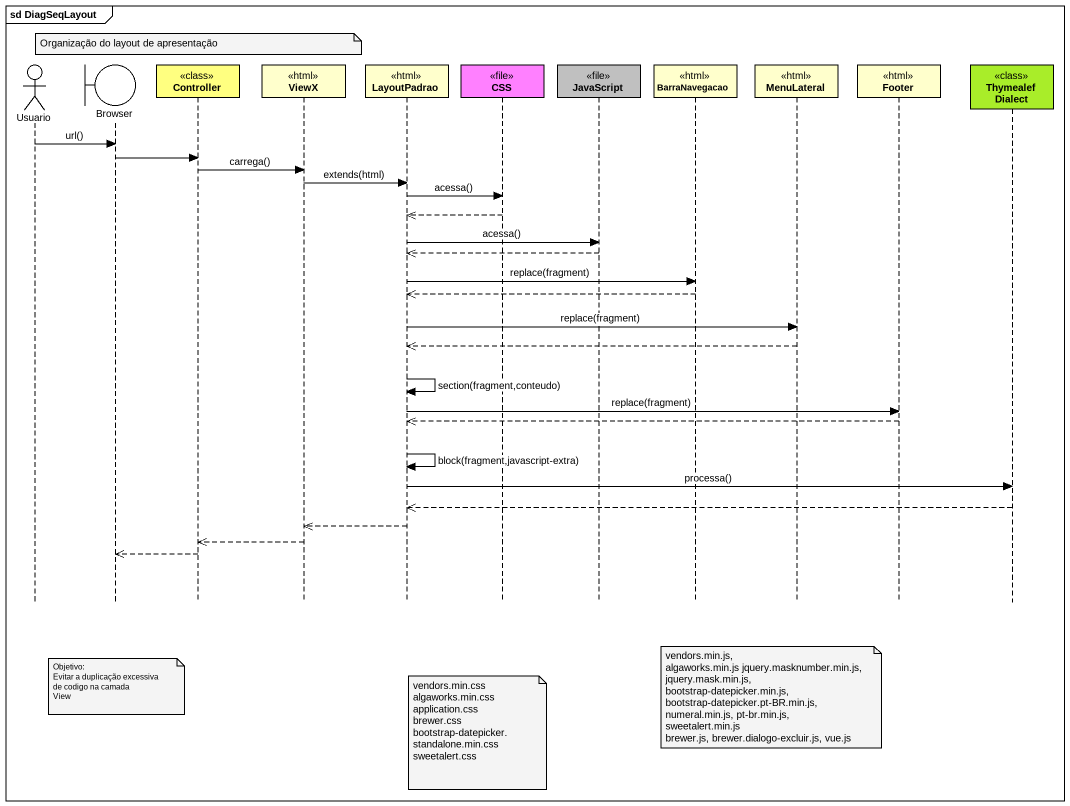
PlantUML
@startuml
mainframe sd DiagSeqLayout
hide footbox
actor Usuario
boundary Browser
participant Controller <<class>> #FFFF80
participant ViewX <<html>>
participant LayoutPadrao <<html>>
participant CSS <<file>> #FF80FF
participant JavaScript <<file>> #C0C0C0
participant BarraNavegacao <<html>>
participant MenuLateral <<html>>
participant "Footer" as Footer_ <<html>>
participant "Thymealef Dialect" as Thymealef_Dialect <<class>> #A9ED29

note over Controller : Organização do layout de apresentação
Usuario -> Browser : url()
Browser -> Controller
Controller -> ViewX : carrega()
ViewX -> LayoutPadrao : extends(html)
LayoutPadrao -> CSS : acessa()
CSS -->> LayoutPadrao
LayoutPadrao -> JavaScript : acessa()
JavaScript -->> LayoutPadrao
LayoutPadrao -> BarraNavegacao : replace(fragment)
BarraNavegacao -->> LayoutPadrao
LayoutPadrao -> MenuLateral : replace(fragment)
MenuLateral -->> LayoutPadrao
LayoutPadrao -> LayoutPadrao : section(fragment,conteudo)
LayoutPadrao -> Footer_ : replace(fragment)
Footer_ -->> LayoutPadrao
LayoutPadrao -> LayoutPadrao : block(fragment,javascript-extra)
LayoutPadrao -> Thymealef_Dialect : processa()
Thymealef_Dialect -->> LayoutPadrao
LayoutPadrao -->> ViewX
ViewX -->> Controller
Controller -->> Browser
note over Browser
  Objetivo:
  Evitar a duplicação excessiva de codigo na camada
  View
end note
note over MenuLateral
  vendors.min.js,
  algaworks.min.js jquery.masknumber.min.js,
  jquery.mask.min.js, bootstrap-datepicker.min.js,
  bootstrap-datepicker.pt-BR.min.js,
  numeral.min.js, pt-br.min.js,
  sweetalert.min.js
  brewer.js, brewer.dialogo-excluir.js, vue.js
end note
note over CSS
  vendors.min.css
  algaworks.min.css
  application.css
  brewer.css
  bootstrap-datepicker.standalone.min.css
  sweetalert.css
end note
@enduml
